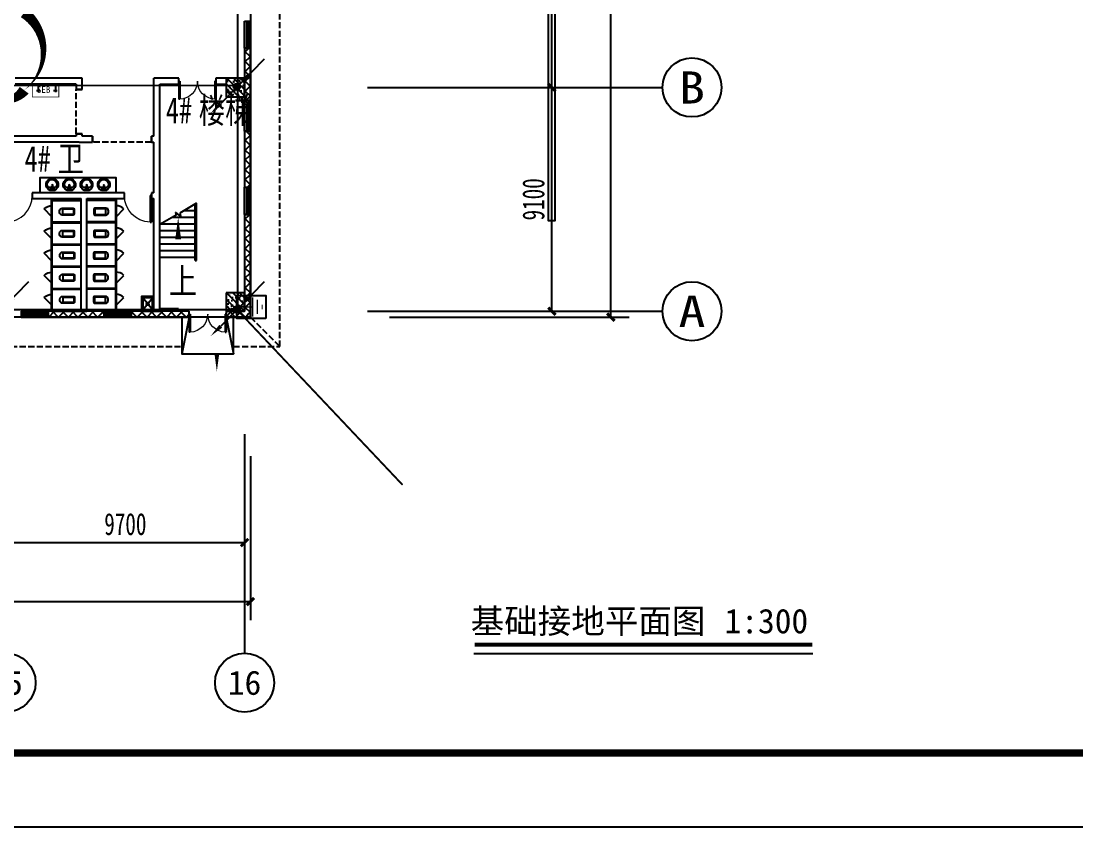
# Model space of a CAD drawing. Header units: millimetres. Extents: x -633009578 to 5705885, y -633235091 to 2571734.
# Drawn here: x 3911730 to 3954637, y 2039260 to 2072035 of the extents above; entities that cross this region are included whole.
import ezdxf
from ezdxf.enums import TextEntityAlignment as Align

# ---------------------------------------------------------------- set-up
doc = ezdxf.new("R2010")
doc.units = ezdxf.units.MM
doc.header["$LTSCALE"] = 1000
doc.header["$MEASUREMENT"] = 0
doc.linetypes.add('DASH', pattern=[0.35, 0.25, -0.1])
doc.layers.get('0').update_dxf_attribs({"color": 9})
for name, color, linetype in [('000000000000电气', 7, 'Continuous'), ('3T_WOOD', 21, 'Continuous'), ('A-COLUM(柱)', 255, 'Continuous'), ('A-DI-S(箭头)', 76, 'Continuous'), ('A-DOOR(门）', 4, 'Continuous'), ('A-F-AREA(计算)', 5, 'Continuous'), ('A-HATH(填充)', 8, 'Continuous'), ('A-LVTY(厨卫)', 8, 'Continuous'), ('A-ST-O(室外)', 54, 'Continuous'), ('A-STAR(楼梯)', 51, 'Continuous'), ('A-TEXT(房间)', 243, 'Continuous'), ('A-WALL(墙)', 255, 'Continuous'), ('A-WINDOW（窗）', 4, 'Continuous'), ('AXIS_TEXT', 7, 'Continuous'), ('C-AXIS(轴号)', 3, 'Continuous'), ('DIM_MODI', 6, 'Continuous'), ('DIM_SYMB', 3, 'Continuous'), ('PUB_TEXT', 7, 'Continuous'), ('WALL', 9, 'Continuous'), ('WIRE-接地', 4, 'Continuous'), ('电-弱电平面-箭头', 3, 'Continuous'), ('电-接地防雷-接地线', 132, 'Continuous'), ('电-桥架', 4, 'Continuous'), ('设备-箱柜', 3, 'Continuous'), ('院图签、封面151013$0$PUB_TITLE', 153, 'Continuous'), ('院图签、封面151013$0$图签文字', 4, 'Continuous')]:
    doc.layers.add(name, color=color, linetype=linetype)
doc.styles.add('_TCH', font='simhei.ttf', dxfattribs={"width": 0.75, "bigfont": 'hztxt.shx'})
doc.styles.add('_TCH_AXIS', font='simhei.ttf', dxfattribs={"bigfont": 'GBCBIG'})
doc.styles.add('_TCH_DIM', font='simhei.ttf', dxfattribs={"width": 0.8, "bigfont": 'hztxt.shx'})
doc.styles.add('_TCH_DIM_T3', font='simhei.ttf', dxfattribs={"width": 0.707, "bigfont": 'GBCBIG'})
doc.styles.add('COMPLEX', font='simhei.ttf')
doc.styles.add('ELEC-DIM', font='simhei.ttf')
doc.styles.add('IDQSTYLE', font='simhei.ttf', dxfattribs={"width": 0.707, "bigfont": 'hztxt.shx'})
doc.styles.get("Standard").update_dxf_attribs({"font": 'simhei.ttf', "bigfont": 'hztxt.shx'})
doc.styles.add('TG_LINETYPE', font='simhei.ttf', dxfattribs={"width": 0.8, "height": 3, "bigfont": 'HZTXT'})
doc.styles.add('宋', font='simhei.ttf', dxfattribs={"width": 0.8})
doc.styles.add('院图签、封面151013$0$-宋体', font='simhei.ttf', dxfattribs={"width": 0.8})
doc.linetypes.add('GDLine', pattern='A,1,-3,5.8,["|",Standard,S=4,R=-45,X=-1.407,Y=-0.7],-0.1,["|",Standard,S=4,R=-45,X=-1.407,Y=-0.7],-0.1,["|",Standard,S=4,R=-45,X=-1.407,Y=-0.7],-0.1,["|",Standard,S=4,R=-45,X=-1.407,Y=-0.7],-0.1,5.8,-3,1', length=20)
doc.linetypes.add('TG_接地', pattern='A,0.75,0,["/",TG_LINETYPE,S=0.05,R=-8.594366926962348,X=-0.1,Y=-0.045],0.65,-0.13,0.13,-0.13', length=2)
doc.dimstyles.new('_TCH_ARCH&&300', dxfattribs={"dimtxt": 892.5, "dimasz": 300, "dimexe": 750, "dimexo": 900, "dimgap": 300, "dimtad": 1, "dimdec": 0, "dimzin": 0, "dimdsep": 46, "dimtxsty": '_TCH_DIM_T3', "dimblk": 'ARCHTICK', "dimcen": 0.09, "dimclrt": 7, "dimazin": 2, "dimtfac": 1, "dimtdec": 0, "dimtix": 1, "dimtmove": 2, "dimatfit": 3, "dimfxl": 1, "dimtolj": 1, "dimtzin": 0, "dimarcsym": 0})
pattern_1 = [(45, (-1310357.920547368, -13.22285339003429), (-200.0002033111466, 200.0002033111467), []), (135, (-1310357.920547368, -13.22285339003429), (-200.0002033111467, -200.0002033111466), [])]
pattern_2 = [(45, (-1310457.920547368, -13.22285339003429), (-100.0001016555733, 100.0001016555733), []), (135, (-1310457.920547368, -13.22285339003429), (-100.0001016555733, -100.0001016555733), [])]

# ---------------------------------------------------------------- blocks, each defined once
blk = doc.blocks.new('_LV6')
for p, q in [((-139.7834388052397, -340), (-139.7834388052361, -779.6564289797607)), ((-109.7834388052433, -340), (-109.7834388052397, -769.6564289797607)), ((99.78343880523971, -300), (-99.78343880523971, -300)), ((99.78343880524335, -330), (-99.78343880524335, -330)), ((109.7834388052433, -769.6564289797607), (109.7834388052433, -340)), ((139.7834388052433, -779.6564289797607), (139.7834388052397, -340)), ((139.7834388052433, -769.6564289797607), (-139.7834388052397, -769.6564289797607)), ((-29.78343880523607, -889.6564289797607), (29.78343880524335, -889.6564289797607))]:
    blk.add_line(p, q)
for centre, radius, start, end in [((-99.78343880523971, -340), 40, 90, 180.0000000000002), ((-99.78343880524335, -340), 10, 90, 180.0000000000002), ((99.78343880523971, -340), 40, 2.398081733190338e-13, 90), ((99.78343880524335, -340), 10, 0, 90), ((-29.78343880523607, -779.6564289797607), 110, 180, 270), ((29.78343880524335, -779.6564289797607), 110, 270, 0)]:
    blk.add_arc(centre, radius, start, end)
blk = doc.blocks.new('$lvtry$00000191')
at = {"color": 0}
for p, q in [((-250, -50, 1e-08), (-39.04344047215272, -218.7652476222793, 1e-08)), ((-250, -450, 1e-08), (-39.04344047215272, -281.2347523777207, 1e-08)), ((39.04344047215272, -218.7652476222793, 1e-08), (250, -50, 1e-08)), ((39.04344047215272, -281.2347523777244, 1e-08), (250, -450, 1e-08))]:
    blk.add_line(p, q, dxfattribs=at)
at = {"color": 0, "elevation": 1e-08}
for points in [[(300, -500), (300, 0), (-300, 0), (-300, -500)], [(250, -450), (250, -50), (-250, -50), (-250, -450)]]:
    blk.add_lwpolyline(points, close=True, dxfattribs=at)
at = {"color": 0}
blk.add_circle((0, -250, 1e-08), 50, dxfattribs=at)
for p in [(0, -50, 1e-08), (0, -250, 1e-08)]:
    blk.add_point(p, dxfattribs=at)
blk = doc.blocks.new('$lvtry$00000000')
for p, q in [((0, 0), (-4.03630254219856e-14, -329.6000000000004)), ((75.7000000000007, -264.6999999999989), (-73.50000000000003, -264.6999999999989))]:
    blk.add_line(p, q)
blk.add_circle((-3.241533018567819e-14, -264.6999999999989), 16.19999999999891)
blk = doc.blocks.new('$plan$00001628')
for p, q in [((-20.3236661099927, -1.818989403545856e-12), (20.3236661099927, 0)), ((20.3236661099927, 0), (20.3236661099927, -150.0481350782702)), ((-23.39245275389476, -103.9428290335418), (-143.6423603250569, -103.9428290335418)), ((-20.3236661099927, -150.0481350782702), (-20.3236661099927, -1.818989403545856e-12)), ((20.3236661099927, -150.0481350782702), (-20.3236661099927, -150.0481350782702)), ((136.0209855338053, -103.9428290335418), (23.52693074955823, -103.9428290335418))]:
    blk.add_line(p, q)
blk.add_lwpolyline([(-96.62842091566199, 9.318928566552131, 5.110403953654916), (92.21216199610717, 9.318928566550312)], format="xyb", close=True)
for centre, radius in [((-57.16031093435413, -51.98476159802703), 26.67481176936781), ((0, -190.1098522697775), 27.77136210564822), ((57.16031093435413, -51.98476159802703), 26.67481176936781)]:
    blk.add_circle(centre, radius)
blk.add_arc((-3.810687395625791, -242.5466148261803), 196.885515440561, 135.2526700260475, 44.74732997395247)
blk = doc.blocks.new('$DorLib2D$00000002')
for p, q in [((-0.5, -5.684341886080802e-17), (-0.5000000000000007, 0.4875)), ((-0.4750000000000007, 0.4875), (-0.5000000000000007, 0.4875)), ((-0.475, -2.842170943040401e-17), (-0.4750000000000007, 0.4875)), ((0.475, -2.842170943040401e-17), (0.4750000000000007, 0.4875)), ((0.4750000000000007, 0.4875), (0.5000000000000007, 0.4875)), ((0.5, -5.684341886080802e-17), (0.5000000000000007, 0.4875)), ((-0.5, -5.684341886080802e-17), (-0.475, -2.842170943040401e-17)), ((0.5, -5.684341886080802e-17), (0.475, -2.842170943040401e-17))]:
    blk.add_line(p, q)
at = {"lineweight": 13}
for centre, start, end in [((-0.4875, -4.263256414560601e-17), 0, 88.53071641864632), ((0.4875, -4.263256414560601e-17), 91.4692835813537, 180)]:
    blk.add_arc(centre, 0.4875, start, end, dxfattribs=at)
blk = doc.blocks.new('$TCHSYS$WIN2D')
for p, q in [((-0.5, 0.5), (0.5, 0.5)), ((-0.5, 0.5), (-0.4999999999999999, -0.5)), ((0.5, 0.5), (0.4999999999999998, -0.5)), ((0.5, 0.1666666666666666), (-0.5, 0.1666666666666666)), ((0.5, -0.1666666666666667), (-0.5, -0.1666666666666667)), ((-0.4999999999999999, -0.5), (0.5, -0.5))]:
    blk.add_line(p, q)
blk = doc.blocks.new('$DorLib2D$00000114')
at = {"color": 0}
blk.add_line((0.4999999999999964, 3.552713678800501e-15), (-0.2071067811864751, 0.7071067811864857), dxfattribs=at)
blk.add_arc((0.5000000000013856, -1.154631945610163e-12), 1.000000000001696, 135, 180, dxfattribs=at)
blk = doc.blocks.new('$DorLib2D$00000001')
for p, q in [((0.45, 0.9750000000000001), (0.5000000000000002, 0.9750000000000001)), ((0.45, 0), (0.45, 0.9750000000000001)), ((0.5, 0), (0.5, 0.9750000000000001)), ((0.5, 0), (0.45, 0))]:
    blk.add_line(p, q)
at = {"lineweight": 13}
blk.add_arc((0.475, 0), 0.975, 91.4692835813538, 180, dxfattribs=at)
blk = doc.blocks.new('_ArchTick')
at = {"color": 0, "linetype": 'ByBlock', "const_width": 0.4}
blk.add_lwpolyline([(-0.5, -0.5), (0.5, 0.5)], dxfattribs=at)
blk = doc.blocks.new('*D556')
at = {"layer": 'C-AXIS(轴号)', "color": 0, "lineweight": -2, "transparency": 16777216}
for p, q in [((1261640.598288333, 1518097.113137866), (1271390.598288333, 1518097.113137866)), ((1270640.598288333, 1382017.113137866), (1270640.598288333, 1518097.113137866)), ((1261640.598288333, 1382017.113137866), (1271390.598288333, 1382017.113137866))]:
    blk.add_line(p, q, dxfattribs=at)
at = {"layer": 'Defpoints', "color": 0, "transparency": 16777216}
for p in [(1260740.598288333, 1518097.113137866), (1270640.598288333, 1518097.113137866), (1260740.598288333, 1382017.113137866)]:
    blk.add_point(p, dxfattribs=at)
at = {"layer": 'C-AXIS(轴号)', "color": 0, "linetype": 'ByBlock', "lineweight": -2, "transparency": 16777216, "xscale": 300, "yscale": 300, "zscale": 300}
for p, rotation in [((1270640.598288333, 1518097.113137866), 90), ((1270640.598288333, 1382017.113137866), 270)]:
    blk.add_blockref('_ArchTick', p, dxfattribs=dict(at, rotation=rotation))
at = {"layer": 'C-AXIS(轴号)', "color": 7, "transparency": 16777216, "insert": (1269894.348288333, 1450057.113137866), "char_height": 892.5, "attachment_point": 5, "rotation": 90, "style": '_TCH_DIM_T3'}
blk.add_mtext('\\A1;136080', dxfattribs=at)
blk = doc.blocks.new('*D558')
at = {"layer": 'C-AXIS(轴号)', "color": 0, "lineweight": -2, "transparency": 16777216}
for p, q in [((1121700.598288333, 1376357.113137866), (1121700.598288333, 1369697.293828133)), ((1255980.598288333, 1376357.113137866), (1255980.598288333, 1369697.293828133)), ((1121700.598288333, 1370447.293828133), (1255980.598288333, 1370447.293828133))]:
    blk.add_line(p, q, dxfattribs=at)
at = {"layer": 'Defpoints', "color": 0, "transparency": 16777216}
for p in [(1121700.598288333, 1377257.113137866), (1255980.598288333, 1377257.113137866), (1255980.598288333, 1370447.293828133)]:
    blk.add_point(p, dxfattribs=at)
at = {"layer": 'C-AXIS(轴号)', "color": 0, "linetype": 'ByBlock', "lineweight": -2, "transparency": 16777216, "xscale": 300, "yscale": 300, "zscale": 300, "rotation": 180}
blk.add_blockref('_ArchTick', (1121700.598288333, 1370447.293828133), dxfattribs=at)
at = {"layer": 'C-AXIS(轴号)', "color": 0, "linetype": 'ByBlock', "lineweight": -2, "transparency": 16777216, "xscale": 300, "yscale": 300, "zscale": 300}
blk.add_blockref('_ArchTick', (1255980.598288333, 1370447.293828133), dxfattribs=at)
at = {"layer": 'C-AXIS(轴号)', "color": 7, "transparency": 16777216, "insert": (1188840.598288333, 1371193.543828133), "char_height": 892.5, "attachment_point": 5, "style": '_TCH_DIM_T3'}
blk.add_mtext('\\A1;134280', dxfattribs=at)
blk = doc.blocks.new('_FZH')
h = blk.add_hatch()
h.set_pattern_fill('钢筋混凝土', color=256, scale=0.1, style=0)
h.set_pattern_definition([(45, (0, 0), (-0.1767766952966369, 0.1767766952966369), []), (50, (0, 0), (0.7172601826007535, -0.06275213498259512), [0.07500000000000001, -0.8250000000000001]), (355, (0, 0), (-0.138751333613, 0.7521921337000119), [0.06, -0.66]), (100.4514, (0.05977168000000001, -0.00522934), (0.5785093817140216, 0.6894395420609536), [0.06374019, -0.701142112]), (46.1842, (0, 0.2), (1.067241048625645, -0.1655190143290181), [0.1125, -1.2375]), (96.6356, (0.088936745, 0.186206693), (0.9346627055487033, 0.9741178709004418), [0.095610288, -1.051713]), (351.1842, (0, 0.2), (0.9346619451336272, 0.9741186009253247), [0.09000000000000001, -0.9900000000000001]), (21, (0.1, 0.15), (0.5969070521184617, -0.4026188906653388), [0.07500000000000001, -0.8250000000000001]), (326, (0.1, 0.15), (0.2433153319215824, 0.7251500450468529), [0.06, -0.66]), (71.4514, (0.149742233, 0.116448394), (0.84022262858149, 0.3225304967099524), [0.06374019, -0.701142112]), (37.50000000000001, (0, 0), (0.01215985531729062, 0.3328938538313115), [0, -0.652, 0, -0.67, 0, -0.6625000000000001]), (7.499999999999999, (0, 0), (0.2630695374421486, 0.3944117118823603), [0, -0.382, 0, -0.637, 0, -0.2525]), (-32.5, (-0.223, 0), (0.533822436172409, -0.02255487173437976), [0, -0.25, 0, -0.78, 0, -1.035]), (-42.5, (-0.323, 0), (0.5831861693423862, 0.1001049823323177), [0, -0.325, 0, -0.518, 0, -0.735])])
h.paths.add_polyline_path([(-0.5, -0.5), (0.5, -0.5), (0.5, 0.5), (-0.5, 0.5)])
blk.add_lwpolyline([(-0.5, -0.5), (0.5, -0.5), (0.5, 0.5), (-0.5, 0.5)], close=True)
blk = doc.blocks.new('*D560')
at = {"layer": 'C-AXIS(轴号)', "color": 0, "lineweight": -2, "transparency": 16777216}
for p, q in [((1261640.598288357, 1391357.113137866), (1268990.598288357, 1391357.113137866)), ((1268240.598288357, 1382257.113137866), (1268240.598288357, 1391357.113137866)), ((1261640.598288357, 1382257.113137866), (1268990.598288357, 1382257.113137866))]:
    blk.add_line(p, q, dxfattribs=at)
at = {"layer": 'Defpoints', "color": 0, "transparency": 16777216}
for p in [(1260740.598288357, 1391357.113137866), (1268240.598288357, 1391357.113137866), (1260740.598288357, 1382257.113137866)]:
    blk.add_point(p, dxfattribs=at)
at = {"layer": 'C-AXIS(轴号)', "color": 0, "linetype": 'ByBlock', "lineweight": -2, "transparency": 16777216, "xscale": 300, "yscale": 300, "zscale": 300}
for p, rotation in [((1268240.598288357, 1391357.113137866), 90), ((1268240.598288357, 1382257.113137866), 270)]:
    blk.add_blockref('_ArchTick', p, dxfattribs=dict(at, rotation=rotation))
at = {"layer": 'C-AXIS(轴号)', "color": 7, "transparency": 16777216, "insert": (1267494.348288357, 1386807.113137866), "char_height": 892.5, "attachment_point": 5, "rotation": 90, "style": '_TCH_DIM_T3'}
blk.add_mtext('\\A1;9100', dxfattribs=at)
blk = doc.blocks.new('*D561')
at = {"layer": 'C-AXIS(轴号)', "color": 0, "lineweight": -2, "transparency": 16777216}
for p, q in [((1261640.598288357, 1401057.113137866), (1268990.598288357, 1401057.113137866)), ((1268240.598288357, 1391357.113137866), (1268240.598288357, 1401057.113137866)), ((1261640.598288357, 1391357.113137866), (1268990.598288357, 1391357.113137866))]:
    blk.add_line(p, q, dxfattribs=at)
at = {"layer": 'Defpoints', "color": 0, "transparency": 16777216}
for p in [(1260740.598288357, 1401057.113137866), (1268240.598288357, 1401057.113137866), (1260740.598288357, 1391357.113137866)]:
    blk.add_point(p, dxfattribs=at)
at = {"layer": 'C-AXIS(轴号)', "color": 0, "linetype": 'ByBlock', "lineweight": -2, "transparency": 16777216, "xscale": 300, "yscale": 300, "zscale": 300}
for p, rotation in [((1268240.598288357, 1401057.113137866), 90), ((1268240.598288357, 1391357.113137866), 270)]:
    blk.add_blockref('_ArchTick', p, dxfattribs=dict(at, rotation=rotation))
at = {"layer": 'C-AXIS(轴号)', "color": 7, "transparency": 16777216, "insert": (1267494.348288357, 1396207.113137866), "char_height": 892.5, "attachment_point": 5, "rotation": 90, "style": '_TCH_DIM_T3'}
blk.add_mtext('\\A1;9700', dxfattribs=at)
blk = doc.blocks.new('_AXISO')
blk.add_circle((0, 0), 0.5)
at = {"layer": 'AXIS_TEXT', "style": 'COMPLEX', "width": 1.041666666666667}
blk.add_attdef('A', text='', height=0.56, dxfattribs=at).set_placement((-0.25, -0.28), (0.25, -0.28), align=Align.FIT)
blk = doc.blocks.new('*D604')
at = {"layer": 'C-AXIS(轴号)', "color": 0, "lineweight": -2, "transparency": 16777216}
for p, q in [((1246040.598288357, 1376357.113137866), (1246040.598288357, 1372097.293828133)), ((1255740.598288357, 1376357.113137866), (1255740.598288357, 1372097.293828133)), ((1246040.598288357, 1372847.293828133), (1255740.598288357, 1372847.293828133))]:
    blk.add_line(p, q, dxfattribs=at)
at = {"layer": 'Defpoints', "color": 0, "transparency": 16777216}
for p in [(1246040.598288357, 1377257.113137866), (1255740.598288357, 1377257.113137866), (1255740.598288357, 1372847.293828133)]:
    blk.add_point(p, dxfattribs=at)
at = {"layer": 'C-AXIS(轴号)', "color": 0, "linetype": 'ByBlock', "lineweight": -2, "transparency": 16777216, "xscale": 300, "yscale": 300, "zscale": 300, "rotation": 180}
blk.add_blockref('_ArchTick', (1246040.598288357, 1372847.293828133), dxfattribs=at)
at = {"layer": 'C-AXIS(轴号)', "color": 0, "linetype": 'ByBlock', "lineweight": -2, "transparency": 16777216, "xscale": 300, "yscale": 300, "zscale": 300}
blk.add_blockref('_ArchTick', (1255740.598288357, 1372847.293828133), dxfattribs=at)
at = {"layer": 'C-AXIS(轴号)', "color": 7, "transparency": 16777216, "insert": (1250890.598288357, 1373593.543828133), "char_height": 892.5, "attachment_point": 5, "style": '_TCH_DIM_T3'}
blk.add_mtext('\\A1;9700', dxfattribs=at)
blk = doc.blocks.new('*X25')
at = {"color": 0, "linetype": 'Continuous'}
for p, q in [((192.590110055903, 446.7242872143482), (193.9264208598343, 448.0605980182795)), ((192.6512440212146, 447.2096852483717), (193.4410228258108, 447.9994640529679)), ((192.666080612941, 446.3759937026742), (194.2747143715083, 447.9846274612416)), ((192.8122309321682, 446.0978799531896), (194.552828120993, 447.8384771420143)), ((193.0126674313866, 445.874052383696), (194.7766556904866, 447.6380406427959)), ((193.2651240367983, 445.7022449203958), (194.9484631537868, 447.3855840373842)), ((193.5780466605768, 445.5909034754624), (195.0598045987202, 447.0726614136058)), ((193.9838870800477, 445.5724798262212), (195.0782282479613, 446.6668209941349))]:
    blk.add_line(p, q, dxfattribs=at)
blk = doc.blocks.new('HC001444')
at = {"color": 0, "linetype": 'Continuous'}
for p, q in [((5.312014027897709, 5.362594416008807), (0.4698776614111466, 0.4121164681388052)), ((1.307398633798584e-12, -0.05776119327106244), (-3.105492900473507, -3.232738715067399))]:
    blk.add_line(p, q, dxfattribs=at)
for points in [[(2.301209466909763, 2.284423861441751, 0.8, 0, 0), (0.4698776614111466, 0.4121164681388052, 0, 0, 0)], [(-3.105492900473507, -3.232738715067399, 0.8, 0, 0), (-5.057392361377197, -5.119309791711203, 0, 0, 0)]]:
    blk.add_lwpolyline(points, format="xyseb", dxfattribs=at)
blk.add_circle((0, 0), 0.625, dxfattribs=at)
at = {"color": 0, "linetype": 'Continuous', "xscale": 0.5, "yscale": 0.5, "zscale": 0.5}
blk.add_blockref('*X25', (-96.91845018383214, -223.4069038532592), dxfattribs=at)
at = {"color": 0, "style": 'IDQSTYLE', "width": 0.7}
blk.add_attdef('PSFHATT', (7.312014027897709, -5.119309791711203), '', height=2.5, dxfattribs=at)
blk = doc.blocks.new('G$C63BAAC12')
at = {"layer": 'WIRE-接地', "color": 3, "linetype": 'TG_接地', "const_width": 50}
for points in [[(-975.0000000055879, 97.5), (-975.0000000055879, -97.5)], [(-780, 292.5), (-780, -292.5000000055879)], [(-585, 390), (-585, -390.0000000055879)], [(-585, 0), (0, 0)]]:
    blk.add_lwpolyline(points, dxfattribs=at)
at = {"layer": '电-弱电平面-箭头', "color": 4}
blk.add_lwpolyline([(-1128.304410128854, 472.4631390105933), (60.10514489095658, 472.4631390105933), (60.10514489095658, -472.463139009662), (-1128.304410128854, -472.463139009662)], close=True, dxfattribs=at)
blk = doc.blocks.new('HC001524')
at = {"color": 0, "linetype": 'Continuous', "const_width": 0.3}
blk.add_lwpolyline([(5, 2.5), (-5, 2.5), (-5, -2.5), (5, -2.5)], close=True, dxfattribs=at)
at = {"color": 0, "style": 'IDQSTYLE', "width": 0.7}
for tag, p in [('AF', (-1.5, -1.25)), ('PSFHATT', (7, -2.5))]:
    blk.add_attdef(tag, p, '', height=2.5, dxfattribs=at)
blk = doc.blocks.new('建筑图框_A1')
at = {"layer": '院图签、封面151013$0$PUB_TITLE'}
blk.add_lwpolyline([(0, 0), (84100, 0), (84100, 59400), (0, 59400)], close=True, dxfattribs=at)
at = {"layer": '院图签、封面151013$0$PUB_TITLE', "const_width": 100}
blk.add_lwpolyline([(2500, 1000), (83100, 1000), (83100, 58400), (2500, 58400)], close=True, dxfattribs=at)
at = {"layer": '院图签、封面151013$0$图签文字', "color": 6, "style": '院图签、封面151013$0$-宋体'}
for tag, height, width, p in [('工程主持人', 400, 0.7999999999883585, (79990.91196859907, 29505.93707200652)), ('审定', 400, 0.7999999999883585, (79990.91196859907, 28705.93707200605)), ('审核', 400, 0.7999999999883585, (79990.91196859907, 27905.93707200559)), ('专业负责人', 400, 0.7999999999883585, (79990.91196859907, 27105.93707200512)), ('校对', 400, 0.7999999999883585, (79990.91196859907, 26305.93707200466)), ('设计', 400, 0.7999999999883585, (79990.91196859907, 25505.93707200419)), ('方案设计人', 400, 0.7999999999883585, (79990.91196859907, 24706.79438478127)), ('工程编号', 300, 0.7000000000116415, (81000.00416498398, 8700.424278954277)), ('版次', 300, 0.7000000000116415, (78738.08139540046, 3005.726258059498)), ('日期', 300, 0.7000000000116415, (82038.0813954557, 3000.226258123759)), ('图号', 200, 0.7000000000116415, (82538.08139542397, 2400.075247410685)), ('比例', 300, 0.7000000000116415, (78738.08139537089, 2200.188802679535)), ('图号_X施', 300, 0.7000000000116415, (81538.08139540977, 2200.188802651362)), ('图号_总数', 200, 0.7000000000116415, (82538.08139541186, 2000.075247410219))]:
    blk.add_attdef(tag, text='', height=height, dxfattribs=dict(at, width=width)).set_placement(p, align=Align.MIDDLE_CENTER)
at = {"layer": '院图签、封面151013$0$图签文字', "color": 6, "style": '院图签、封面151013$0$-宋体', "width": 0.7}
for tag, p in [('建设单位_001', (80935.88661794258, 7446.21079580821)), ('工程名称_001', (80933.52706738078, 6045.368099178996)), ('图名_001', (79742.88288308708, 4059.656552180292))]:
    blk.add_attdef(tag, p, '', height=300, dxfattribs=at)
blk = doc.blocks.new('9-29-1')
at = {"layer": 'A-HATH(填充)'}
h = blk.add_hatch(dxfattribs=at)
h.set_pattern_fill('多孔材料', color=256, scale=100, style=0)
h.set_pattern_definition(pattern_1)
h.paths.add_polyline_path([(1255740.59828836, 1392957.11313955), (1255740.59828836, 1390677.113140059), (1255980.598288348, 1390677.113140059), (1255980.598288349, 1392957.11313955)])
h = blk.add_hatch(dxfattribs=at)
h.set_pattern_fill('多孔材料', color=256, scale=50, style=0)
h.set_pattern_definition(pattern_2)
h.paths.add_polyline_path([(1255740.598288341, 1390732.113137864), (1255740.598288341, 1390982.113137864), (1255640.598288341, 1390982.113137864), (1255640.598288341, 1390732.113137864)])
h = blk.add_hatch(dxfattribs=at)
h.set_pattern_fill('多孔材料', color=256, scale=100, style=0)
h.set_pattern_definition(pattern_1)
h.paths.add_polyline_path([(1255740.59828836, 1389577.113140059), (1255740.59828836, 1387297.11313955), (1255980.598288348, 1387297.11313955), (1255980.598288348, 1389577.113140059)])
h = blk.add_hatch(dxfattribs=at)
h.set_pattern_fill('多孔材料', color=256, scale=100, style=0)
h.set_pattern_definition(pattern_1)
h.paths.add_polyline_path([(1255980.598288348, 1382017.113137866), (1255980.598288348, 1386197.11313955), (1255740.59828836, 1386197.11313955), (1255740.598288358, 1382257.113137859)])
h = blk.add_hatch(dxfattribs=at)
h.set_pattern_fill('多孔材料', color=256, scale=100, style=0)
h.set_pattern_definition(pattern_1)
h.paths.add_polyline_path([(1247750.598288589, 1382017.113137871), (1250030.598288081, 1382017.113137871), (1250030.598288081, 1382257.113137862), (1247750.59828859, 1382257.113137862)])
h = blk.add_hatch(dxfattribs=at)
h.set_pattern_fill('多孔材料', color=256, scale=100, style=0)
h.set_pattern_definition(pattern_1)
h.paths.add_polyline_path([(1251130.598288081, 1382017.113137871), (1253490.598288589, 1382017.113137871), (1253490.59828859, 1382257.113137861), (1251130.598288081, 1382257.113137862)])
h = blk.add_hatch(dxfattribs=at)
h.set_pattern_fill('多孔材料', color=256, scale=50, style=0)
h.set_pattern_definition(pattern_2)
h.paths.add_polyline_path([(1253050.598288444, 1382357.113137845), (1252290.598288362, 1382357.113137845), (1252290.598288362, 1382257.113137845), (1253050.598288444, 1382257.113137845)])
h = blk.add_hatch(dxfattribs=at)
h.set_pattern_fill('多孔材料', color=256, scale=100, style=0)
h.set_pattern_definition(pattern_1)
h.paths.add_polyline_path([(1255740.598288358, 1382257.113137859), (1254990.598288081, 1382257.113137861), (1254990.598288081, 1382017.113137871), (1255980.598288348, 1382017.113137866)])
at = {"layer": 'A-DI-S(箭头)'}
blk.add_lwpolyline([(1254613.298215939, 1381466.875257792, 0, 0, 0), (1254613.298215939, 1379803.875257792, 0, 200, 0), (1254613.298215939, 1380553.875257792, 0, 0, 0)], format="xyseb", dxfattribs=at)
at = {"layer": 'A-F-AREA(计算)'}
blk.add_lwpolyline([(1121700.598288358, 1518097.113137865), (1255980.598288358, 1518097.113137865), (1255980.598288358, 1382017.113137865), (1121700.598288358, 1382017.113137865)], close=True, dxfattribs=at)
at = {"layer": 'A-LVTY(厨卫)'}
for p, q in [((1247890.598288238, 1385872.113137869), (1247890.598288667, 1386787.113137841)), ((1247890.598288667, 1386787.113137841), (1249090.598287091, 1386787.113137837)), ((1250530.59828858, 1386787.113138017), (1249330.59828973, 1386787.113138013)), ((1250530.598288417, 1385872.113137869), (1250530.59828858, 1386787.113138017)), ((1247920.598288121, 1385887.113137901), (1247920.598288124, 1386757.113137844)), ((1247920.598288124, 1386757.113137844), (1249090.598287091, 1386757.113137839)), ((1250500.598288037, 1386757.113137645), (1249330.59828973, 1386757.113137641)), ((1250500.598288041, 1385887.113138076), (1250500.598288037, 1386757.113137645)), ((1247890.598288238, 1384972.113137869), (1247890.598288241, 1385872.113137869)), ((1247920.598288121, 1385887.113137901), (1249090.598288352, 1385887.113137897)), ((1247920.598288117, 1384987.113137749), (1247920.598288121, 1385857.113137903)), ((1247920.598288121, 1385857.113137903), (1249090.598288352, 1385857.113137899)), ((1250500.598288041, 1385887.113138076), (1249330.598288352, 1385887.113138072)), ((1250500.598288041, 1385857.113137704), (1249330.598288352, 1385857.1131377)), ((1250500.598288044, 1384987.113137923), (1250500.598288041, 1385857.113137704)), ((1250530.598288417, 1384972.113137869), (1250530.598288414, 1385872.113137869)), ((1247890.598288238, 1384072.113137869), (1247890.598288241, 1384972.113137869)), ((1247920.598288117, 1384987.113137749), (1249090.598288352, 1384987.113137745)), ((1247920.598288113, 1384087.113137811), (1247920.598288117, 1384957.113137751)), ((1247920.598288117, 1384957.113137751), (1249090.598288352, 1384957.113137747)), ((1250500.598288044, 1384987.113137923), (1249330.598288352, 1384987.113137919)), ((1250500.598288587, 1384957.113137925), (1249330.598288352, 1384957.113137921)), ((1250500.598288591, 1384087.113137985), (1250500.598288587, 1384957.113137925)), ((1250530.598288417, 1384072.113137869), (1250530.598288414, 1384972.113137869)), ((1247890.598288234, 1383172.113137869), (1247890.598288238, 1384072.113137869)), ((1247920.598288113, 1384087.113137811), (1249090.598288352, 1384087.113137807)), ((1247920.59828811, 1383187.113137667), (1247920.598288113, 1384057.113137813)), ((1247920.598288113, 1384057.113137813), (1249090.598288352, 1384057.113137809)), ((1250500.598288591, 1384087.113137985), (1249330.598288352, 1384087.11313798)), ((1250500.598288591, 1384057.113137987), (1249330.598288352, 1384057.113137983)), ((1250500.598288594, 1383187.113137672), (1250500.598288591, 1384057.113137987)), ((1250530.598288417, 1383172.113137872), (1250530.598288414, 1384072.113137872)), ((1247890.598288106, 1382262.690530959), (1247890.598288234, 1383172.113137876)), ((1247920.59828811, 1383187.113137667), (1249090.598288352, 1383187.113137662)), ((1247920.598288109, 1383157.113138043), (1249090.598288352, 1383157.113138039)), ((1247920.598288106, 1382292.690530957), (1247920.598288109, 1383157.113138043)), ((1250500.598288594, 1383187.113137672), (1249330.598288352, 1383187.113137668)), ((1250500.598288052, 1383157.113137674), (1249330.598288352, 1383157.11313767)), ((1250500.598288056, 1382287.113137734), (1250500.598288052, 1383157.113137674)), ((1250530.598288598, 1382257.113137736), (1250530.598288414, 1383172.113137872)), ((1247890.598288106, 1382262.690530959), (1249090.598288328, 1382262.69053119)), ((1247920.598288106, 1382292.690530957), (1249090.598288328, 1382292.69053119)), ((1249090.598288328, 1382292.69053119), (1249090.598288328, 1382262.69053119)), ((1250500.598288056, 1382287.113137734), (1249330.598287902, 1382287.11313773)), ((1250530.598288598, 1382257.113137736), (1249330.598287902, 1382257.113137732))]:
    blk.add_line(p, q, dxfattribs=at)
blk.add_lwpolyline([(1250515.598288326, 1387077.113137866), (1250515.598288326, 1387677.113137882), (1247415.598288304, 1387677.113137881), (1247415.598288304, 1387077.113137866)], dxfattribs=at)
at = {"layer": 'A-ST-O(室外)', "linetype": 'DASH'}
for points in [[(1255290.59868385, 1380817.113137881), (1257180.598090286, 1380817.113137881), (1257180.60091943, 1397957.112743884)], [(1255980.598288358, 1382017.113137865), (1257180.598090286, 1380817.113137881)], [(1240640.598287759, 1380817.113137879), (1253190.597893141, 1380817.11313788)]]:
    blk.add_lwpolyline(points, dxfattribs=at)
at = {"layer": 'A-STAR(楼梯)'}
for p, q in [((1253790.598288008, 1386645.125840112), (1253101.117132558, 1386247.053709639)), ((1253274.425146793, 1386347.113138227), (1253730.598287926, 1386347.113138146)), ((1253730.598288008, 1384318.074701552), (1253730.598288003, 1386610.484823958)), ((1253790.598288008, 1384457.11313822), (1253790.59828799, 1386645.125840076)), ((1253790.598288008, 1384318.074701552), (1253790.598287996, 1386645.125840106)), ((1252962.796765202, 1386167.194408312), (1252290.598288008, 1385779.100436328)), ((1252806.77142792, 1386077.113138127), (1253730.598287926, 1386077.113138146)), ((1253136.057703468, 1386116.65372276), (1252930.012762029, 1386289.545957127)), ((1252930.012762029, 1386289.545957127), (1252962.796765202, 1386167.194408312)), ((1253101.117132558, 1386247.053709639), (1253136.057703468, 1386116.65372276)), ((1252290.598288008, 1384457.11313822), (1252290.59828799, 1385779.100436666)), ((1252290.598288008, 1385537.11313822), (1253730.598287927, 1385537.113138146)), ((1252339.117709845, 1385807.113137951), (1253730.598287927, 1385807.113138146)), ((1252290.598288008, 1385267.11313822), (1253730.598287928, 1385267.113138472)), ((1252290.598288008, 1384997.11313822), (1253730.598287928, 1384997.113138146)), ((1252290.598288008, 1384727.11313822), (1253730.598287929, 1384727.113138146)), ((1252290.598288008, 1384457.11313822), (1253533.294284378, 1384457.113138146)), ((1253533.294284378, 1384457.113138146), (1253730.59828793, 1384457.113138146)), ((1253730.598288008, 1384318.074701552), (1253790.598288008, 1384318.074701552))]:
    blk.add_line(p, q, dxfattribs=at)
for points in [[(1253190.598288407, 1382017.113137882), (1253190.597794325, 1380517.113137874), (1255290.598782666, 1380517.113137894), (1255290.598288585, 1382017.113137882)], [(1253490.598288407, 1382017.113137885), (1253190.597794325, 1380517.113170821)], [(1254990.598288585, 1382017.113137885), (1255290.598782666, 1380517.113137894)]]:
    blk.add_lwpolyline(points, dxfattribs=at)
at = {"layer": 'A-WALL(墙)'}
for p, q in [((1249130.59828824, 1391732.113137951), (1246415.598287918, 1391732.113137761)), ((1248890.598288448, 1391492.113137951), (1246415.598287918, 1391492.113137892)), ((1248890.598288448, 1391492.113137951), (1248890.598288535, 1391277.113138024)), ((1249130.598288318, 1391277.113138024), (1249130.59828824, 1391732.113137951)), ((1252050.598288334, 1389377.113137883), (1252050.598288334, 1391732.113138021)), ((1253070.598288589, 1391732.113138075), (1252050.598288334, 1391732.113138021)), ((1252290.598288357, 1389257.113137863), (1252290.59828854, 1391492.113137867)), ((1252290.59828854, 1391492.113137867), (1253070.59828859, 1391492.113137861)), ((1253070.59828859, 1391492.113137861), (1253070.598288589, 1391732.113138075)), ((1254990.598287918, 1391732.113137935), (1254570.59828859, 1391732.113138007)), ((1254570.59828859, 1391732.113138007), (1254570.598288589, 1391492.113137865)), ((1254570.598288589, 1391492.113137865), (1254990.598287918, 1391492.113137742)), ((1248890.598288535, 1391277.113138024), (1249130.598288318, 1391277.113138024)), ((1255640.598288341, 1390732.113137864), (1255640.598288341, 1390982.113137864)), ((1255640.598288341, 1390732.113137864), (1255740.598288341, 1390732.113137864)), ((1255740.598288341, 1390732.113137864), (1255740.598288341, 1390982.113137864)), ((1248890.598288449, 1389377.113137867), (1245905.598288288, 1389377.113137867)), ((1249130.598288319, 1389477.113138024), (1248890.598288536, 1389477.113138024)), ((1248890.598288536, 1389477.113138024), (1248890.598288449, 1389377.113137867)), ((1249130.598288241, 1389377.113137883), (1249130.598288319, 1389477.113138024)), ((1249550.59828859, 1389377.113137954), (1249130.598288241, 1389377.113137883)), ((1249550.598288589, 1389137.113137915), (1249550.59828859, 1389377.113137954)), ((1252050.598288334, 1389377.113137883), (1251950.598288081, 1389377.113137954)), ((1251950.598288081, 1389377.113137954), (1251950.598288081, 1389137.113137931)), ((1249010.598288357, 1389137.113137863), (1245905.598288446, 1389137.113137863)), ((1249010.598288357, 1389137.113137863), (1249550.598288589, 1389137.113137915)), ((1251950.598288081, 1389137.113137931), (1252050.598288399, 1389137.113137883)), ((1252050.598288399, 1387077.113137884), (1252050.598288399, 1389137.113137883)), ((1252290.598288357, 1386957.113137863), (1252290.598288357, 1389257.113137863)), ((1249210.598288328, 1387077.113137863), (1247105.59828859, 1387077.11313786)), ((1247105.59828859, 1387077.11313786), (1247105.598288589, 1386837.113137981)), ((1247105.598288589, 1386837.113137981), (1249090.598287091, 1386837.113137967)), ((1249090.598288328, 1386772.113137864), (1249090.598287091, 1386837.113137967)), ((1249090.598288328, 1385872.113137864), (1249090.598288328, 1386772.113137864)), ((1250850.598288081, 1387077.113137881), (1249210.598288328, 1387077.113137863)), ((1249330.598288328, 1386772.113137864), (1249330.59828973, 1386837.113137722)), ((1249330.59828973, 1386837.113137722), (1250850.598288081, 1386837.113137711)), ((1249330.598288328, 1385872.113137864), (1249330.598288328, 1386772.113137864)), ((1250850.598288081, 1386837.113137711), (1250850.598288081, 1387077.113137881)), ((1252050.598288399, 1387077.113137884), (1251950.59828859, 1387077.11313789)), ((1251950.59828859, 1387077.11313789), (1251950.598288589, 1386837.113137711)), ((1251950.598288589, 1386837.113137711), (1252050.598288319, 1386837.113137722)), ((1252050.598288362, 1382257.113137866), (1252050.598288319, 1386837.113137722)), ((1252290.598288362, 1382257.113137866), (1252290.598288357, 1386957.113137863)), ((1249090.598288328, 1384972.113137864), (1249090.598288328, 1385872.113137864)), ((1249330.598288328, 1384972.113137864), (1249330.598288328, 1385872.113137864)), ((1249090.598288328, 1384072.113137864), (1249090.598288328, 1384972.113137864)), ((1249330.598288328, 1384072.113137864), (1249330.598288328, 1384972.113137864)), ((1249090.598288328, 1383172.113137864), (1249090.598288328, 1384072.113137864)), ((1249330.598288328, 1383172.113137864), (1249330.598288328, 1384072.113137864)), ((1249090.59828844, 1382257.113137731), (1249090.598288328, 1383172.113137864)), ((1249330.598287902, 1382257.113137732), (1249330.598288328, 1383172.113137864)), ((1249090.59828844, 1382257.113137731), (1249330.598287902, 1382257.113137732)), ((1252050.598288362, 1382257.113137866), (1252290.598288362, 1382257.113137866)), ((1253050.598288444, 1382357.113137845), (1252290.598288362, 1382357.113137845)), ((1252290.598288362, 1382257.113137845), (1252290.598288362, 1382357.113137845)), ((1253050.598288444, 1382257.113137845), (1252290.598288362, 1382257.113137845)), ((1253050.598288444, 1382257.113137845), (1253050.598288444, 1382357.113137845))]:
    blk.add_line(p, q, dxfattribs=at)
at = {"layer": 'A-WINDOW（窗）', "linetype": 'DASH'}
for p, q in [((1249130.598288357, 1391277.113137866), (1248890.598288357, 1391277.113137866)), ((1248890.598288357, 1389477.113137866, 800), (1248890.598288357, 1391277.113137866, 800)), ((1248890.598288357, 1389477.113137866), (1249130.598288357, 1389477.113137866)), ((1249550.598288398, 1389377.113137863), (1249550.598288398, 1389137.113137863)), ((1251950.598288398, 1389137.113137863), (1251950.598288398, 1389377.113137863)), ((1251950.598288398, 1389137.113137863, 800), (1249550.598288398, 1389137.113137863, 800))]:
    blk.add_line(p, q, dxfattribs=at)
at = {"layer": 'C-AXIS(轴号)'}
for p, q in [((1260740.598288357, 1391357.113137866), (1272740.598288357, 1391357.113137866)), ((1260740.598288357, 1382257.113137866), (1272740.598288357, 1382257.113137866)), ((1255740.598288357, 1377257.113137866), (1255740.598288357, 1368347.293828133))]:
    blk.add_line(p, q, dxfattribs=at)
at = {"layer": 'DIM_MODI'}
blk.add_lwpolyline([(1235187.021176572, 1398297.696445105, 0, 450, 0.5), (1235187.021176572, 1395897.696445105, 0, 450, 0.5), (1235187.021176572, 1393047.696445105, 0, 450, 0.5), (1235187.021176572, 1391248.290834046, 0, 450, 0.5), (1237887.021176572, 1391248.290834046, 0, 450, 0.5), (1241487.021176572, 1391248.290834046, 0, 450, 0.5), (1245087.021176572, 1391248.290834046, 0, 450, 0.5), (1246774.624405961, 1391248.290834046, 0, 450, 0.5), (1246774.624405961, 1394398.290834046, 0, 450, 0.5), (1246774.624405961, 1397548.290834046, 0, 450, 0.5), (1246774.624405961, 1398297.696445105, 0, 450, 0.5), (1244374.624405961, 1398297.696445105, 0, 450, 0.5), (1241674.624405961, 1398297.696445105, 0, 450, 0.5), (1240174.624405961, 1398297.696445105, 0, 450, 0.5), (1238374.624405961, 1398297.696445105, 0, 450, 0.5)], format="xyseb", close=True, dxfattribs=at)
at = {"layer": 'DIM_SYMB'}
blk.add_lwpolyline([(1253040.598288008, 1384322.11313822, 0, 0, 0), (1253040.598288008, 1386077.11313822, 0, 240.0000000000001, 0), (1253040.598288008, 1385177.11313822, 0, 0, 0)], format="xyseb", dxfattribs=at)
at = {"layer": 'WALL'}
for p, q in [((1255740.59828836, 1392957.11313955), (1255740.59828836, 1390677.113140059)), ((1255980.598288349, 1392957.11313955), (1255740.59828836, 1392957.11313955)), ((1255980.598288348, 1390677.113140059), (1255980.598288349, 1392957.11313955)), ((1255740.59828836, 1390677.113140059), (1255980.598288348, 1390677.113140059)), ((1255740.59828836, 1389577.113140059), (1255740.59828836, 1387297.11313955)), ((1255980.598288348, 1389577.113140059), (1255740.59828836, 1389577.113140059)), ((1255980.598288348, 1387297.11313955), (1255980.598288348, 1389577.113140059)), ((1255740.59828836, 1387297.11313955), (1255980.598288348, 1387297.11313955)), ((1255980.598288348, 1386197.11313955), (1255740.59828836, 1386197.11313955)), ((1255740.59828836, 1386197.11313955), (1255740.598288358, 1382257.113137859)), ((1255980.598288348, 1382017.113137866), (1255980.598288348, 1386197.11313955)), ((1250030.598288081, 1382257.113137862), (1247750.59828859, 1382257.113137862)), ((1247750.59828859, 1382257.113137862), (1247750.598288589, 1382017.113137871)), ((1250030.598288081, 1382017.113137871), (1250030.598288081, 1382257.113137862)), ((1253490.59828859, 1382257.113137861), (1251130.598288081, 1382257.113137862)), ((1251130.598288081, 1382257.113137862), (1251130.598288081, 1382017.113137871)), ((1253490.598288589, 1382017.113137871), (1253490.59828859, 1382257.113137861)), ((1255740.598288358, 1382257.113137859), (1254990.598288081, 1382257.113137861)), ((1254990.598288081, 1382257.113137861), (1254990.598288081, 1382017.113137871)), ((1247750.598288589, 1382017.113137871), (1250030.598288081, 1382017.113137871)), ((1251130.598288081, 1382017.113137871), (1253490.598288589, 1382017.113137871)), ((1254990.598288081, 1382017.113137871), (1255980.598288348, 1382017.113137866))]:
    blk.add_line(p, q, dxfattribs=at)
at = {"layer": 'A-COLUM(柱)', "xscale": 750, "yscale": 750, "zscale": 750, "rotation": 270}
for p in [(1255365.598288357, 1391357.113137864), (1255365.598288357, 1382632.113137864)]:
    blk.add_blockref('_FZH', p, dxfattribs=at)
at = {"layer": 'A-DOOR(门）', "extrusion": (0, 0, -1), "rotation": 180}
for name, p, xscale, yscale, zscale in [('$DorLib2D$00000002', (-1253820.598288357, 1391612.113137874), 1500, 1500, 1500), ('$DorLib2D$00000001', (-1251400.598288357, 1386957.113137863), 1100, 1100, 1100)]:
    blk.add_blockref(name, p, dxfattribs=dict(at, xscale=xscale, yscale=yscale, zscale=zscale))
at = {"layer": 'A-DOOR(门）'}
for name, p, xscale, yscale, zscale, rotation in [('$DorLib2D$00000001', (1246555.598288423, 1386957.113137863), 1100, 1100, 1100, 180), ('$DorLib2D$00000002', (1254240.598288496, 1382137.113137864), -1500, 1500, 1500, 179.9999999999984)]:
    blk.add_blockref(name, p, dxfattribs=dict(at, xscale=xscale, yscale=yscale, zscale=zscale, rotation=rotation))
at = {"layer": 'A-LVTY(厨卫)'}
for p in [(1247345.598288358, 1391492.113137777), (1248045.598288358, 1391492.113137777)]:
    blk.add_blockref('$lvtry$00000000', p, dxfattribs=at)
at = {"layer": 'A-LVTY(厨卫)', "xscale": -1}
for name, p, rotation in [('$plan$00001628', (1247915.59828827, 1387178.901337945), 180), ('$plan$00001628', (1248615.59828827, 1387178.901337945), 180), ('$plan$00001628', (1249315.59828827, 1387178.901337945), 180), ('$plan$00001628', (1250015.59828827, 1387178.901337945), 180), ('_LV6', (1249105.599271331, 1386307.113137811), 270), ('_LV6', (1249105.599271331, 1385407.113137811), 270), ('_LV6', (1249120.599271283, 1384522.113137763), 270), ('_LV6', (1249120.599271279, 1383622.113137763), 270), ('_LV6', (1249120.599271282, 1382722.11313777), 270.0000000000001)]:
    blk.add_blockref(name, p, dxfattribs=dict(at, rotation=rotation))
at = {"layer": 'A-LVTY(厨卫)', "yscale": 450, "zscale": 100}
for p, xscale, rotation in [((1247905.598288239, 1386322.113137869), -450, 89.99999999978499), ((1250515.117553729, 1386322.113137868), 450, 270.0000000002146), ((1247905.598288239, 1385422.113137869), -450, 89.99999999978499), ((1250515.117553729, 1385422.113137868), 450, 270.0000000002146), ((1247905.598288237, 1384522.113137868), -450, 89.99999999978326), ((1250515.117553733, 1384522.113137867), 450, 270.0000000002164), ((1247905.598288233, 1383622.113137868), -450, 89.99999999978326), ((1250515.117553733, 1383622.113137871), 450, 270.0000000002164), ((1247905.598288236, 1382722.113137875), -450, 89.99999999978351), ((1250515.117553733, 1382722.113137871), 450, 270.0000000002163)]:
    blk.add_blockref('$DorLib2D$00000114', p, dxfattribs=dict(at, xscale=xscale, rotation=rotation))
at = {"layer": 'A-LVTY(厨卫)'}
for name, p, rotation in [('_LV6', (1249315.597305324, 1386307.113137811), 89.99999999999993), ('_LV6', (1249315.597305324, 1385407.113137811), 89.99999999999993), ('_LV6', (1249300.597305373, 1384522.113137763), 89.99999999999993), ('_LV6', (1249300.597305373, 1383622.113137766), 89.99999999999993), ('_LV6', (1249300.597305373, 1382722.113137766), 89.99999999999993), ('$lvtry$00000191', (1251550.598288285, 1382557.113137866, -1e-08), 90.00000000000004)]:
    blk.add_blockref(name, p, dxfattribs=dict(at, rotation=rotation))
at = {"layer": 'A-WINDOW（窗）', "extrusion": (0, 0, -1), "xscale": -1100, "yscale": 240, "zscale": 1100, "rotation": 270}
for p in [(-1255860.598288357, 1393507.113139457), (-1255860.598288357, 1390127.113140192), (-1255860.598288357, 1386747.113139455)]:
    blk.add_blockref('$TCHSYS$WIN2D', p, dxfattribs=at)
at = {"layer": 'A-WINDOW（窗）', "yscale": 240, "zscale": 1100}
for p, xscale, rotation in [((1247200.598288413, 1382137.113137864), 1100, 359.9999999999984), ((1250580.598287719, 1382137.113137864), -1100, 179.9999999999984)]:
    blk.add_blockref('$TCHSYS$WIN2D', p, dxfattribs=dict(at, xscale=xscale, rotation=rotation))
at = {"layer": 'C-AXIS(轴号)'}
ref = blk.add_blockref('_AXISO', (1273940.598288357, 1391357.113137866), dxfattribs=dict(at, xscale=2400, yscale=2400, zscale=2400))
ref.add_attrib('A', 'B', dxfattribs={"layer": 'AXIS_TEXT', "height": 1305.771382788576, "style": '_TCH_AXIS'}).set_placement((1273412.071776276, 1390704.227446472), (1274469.124800438, 1390704.227446472), align=Align.FIT)
ref = blk.add_blockref('_AXISO', (1273940.598288357, 1382257.113137866), dxfattribs=dict(at, xscale=2400, yscale=2400, zscale=2400))
ref.add_attrib('A', 'A', dxfattribs={"layer": 'AXIS_TEXT', "height": 1275.551091973698, "style": '_TCH_AXIS'}).set_placement((1273393.933534654, 1381619.337591879), (1274487.26304206, 1381619.337591879), align=Align.FIT)
ref = blk.add_blockref('_AXISO', (1246040.598288357, 1367147.293828133), dxfattribs=dict(at, xscale=2400, yscale=2400, zscale=2400))
ref.add_attrib('A', '15', dxfattribs={"layer": 'AXIS_TEXT', "height": 985.3364844150962, "style": '_TCH_AXIS'}).set_placement((1245360.24690626, 1366654.625585926), (1246720.949670453, 1366654.625585926), align=Align.FIT)
ref = blk.add_blockref('_AXISO', (1255740.598288357, 1367147.293828133), dxfattribs=dict(at, xscale=2400, yscale=2400, zscale=2400))
ref.add_attrib('A', '16', dxfattribs={"layer": 'AXIS_TEXT', "height": 985.3364844150959, "style": '_TCH_AXIS'}).set_placement((1255060.24690626, 1366654.625585926), (1256420.949670453, 1366654.625585926), align=Align.FIT)
at = {"layer": 'A-TEXT(房间)', "style": '_TCH', "width": 0.75}
for s, p in [('楼梯', (1253876.697815227, 1389904.998205644)), ('4#', (1252537.947815227, 1389904.998205644)), ('4#', (1246791.145708928, 1387934.643975129)), ('卫', (1248129.895708928, 1387934.643975129))]:
    blk.add_text(s, height=1050, dxfattribs=at).set_placement(p)
at = {"layer": 'PUB_TEXT', "style": '_TCH_DIM', "width": 0.8}
blk.add_text('上', height=1050, dxfattribs=at).set_placement((1252666.897500606, 1382957.11313822))
at = {"layer": 'C-AXIS(轴号)'}
for p1, p2, distance, picture, middle in [((1260740.598288333, 1382017.113137866), (1260740.598288333, 1518097.113137866), -9900, '*D556', (1269894.348288333, 1450057.113137866)), ((1260740.598288357, 1391357.113137866), (1260740.598288357, 1401057.113137866), -7500, '*D561', (1267494.348288357, 1396207.113137866)), ((1260740.598288357, 1382257.113137866), (1260740.598288357, 1391357.113137866), -7500, '*D560', (1267494.348288357, 1386807.113137866)), ((1121700.598288333, 1377257.113137866), (1255980.598288333, 1377257.113137866), -6809.819309732877, '*D558', (1188840.598288333, 1371193.543828133)), ((1246040.598288357, 1377257.113137866), (1255740.598288357, 1377257.113137866), -4409.819309732877, '*D604', (1250890.598288357, 1373593.543828133))]:
    dim = blk.add_aligned_dim(p1=p1, p2=p2, distance=distance, dimstyle='_TCH_ARCH&&300', dxfattribs=at)
    dim.commit()
    dim.dimension.update_dxf_attribs({"geometry": picture, "text_midpoint": middle})

msp = doc.modelspace()

# ---------------------------------------------------------------- linework, layer by layer
at = {"layer": '000000000000电气', "color": 4}
msp.add_line((3930152.392797281, 2046308.942604409), (3943930.617801879, 2046308.942604409), dxfattribs=at)
msp.add_line((3930152.392797281, 2046308.942604409), (3943930.617801879, 2046308.942604409), dxfattribs=at)
at = {"layer": '000000000000电气', "color": 4, "const_width": 172.8}
msp.add_lwpolyline([(3930182.814510982, 2046672.667763428), (3943919.307680292, 2046672.667763428), (3930182.814510982, 2046672.667763428), (3943919.307680292, 2046672.667763428), (3930182.814510982, 2046672.667763428)], dxfattribs=at)
msp.add_lwpolyline([(3930182.814510982, 2046672.667763428), (3943919.307680292, 2046672.667763428), (3930182.814510982, 2046672.667763428), (3943919.307680292, 2046672.667763428), (3930182.814510982, 2046672.667763428)], dxfattribs=at)
at = {"layer": '电-接地防雷-接地线', "linetype": 'GDLine', "ltscale": 0.1, "const_width": 75}
for points in [[(3920543.042044923, 2060295.30670059), (3920543.042044923, 2195718.503641091)], [(3787428.408622436, 2069415.624317448), (3920543.042044923, 2069415.624317448)], [(3787428.408622436, 2060295.30670059), (3920543.042044923, 2060295.30670059)], [(3920533.794035419, 2060274.684699819), (3927246.332506571, 2053171.843302772)]]:
    msp.add_lwpolyline(points, dxfattribs=at)
at = {"layer": '电-桥架', "ltscale": 0.5}
msp.add_lwpolyline([(3933436.0376185, 2137318.815420706), (3933436.037486736, 2063908.338486118), (3933186.037486736, 2063908.338486566), (3933186.0376185, 2137318.815421154)], close=True, dxfattribs=at)

# ---------------------------------------------------------------- block references
at = {"rotation": 180}
msp.add_blockref('G$C63BAAC12', (3920561.444945846, 2060407.898820642), dxfattribs=at)
at = {"layer": '3T_WOOD'}
msp.add_blockref('9-29-1', (2665079.395743424, 677977.51603476), dxfattribs=at)
at = {"layer": '电-弱电平面-箭头', "color": 4, "xscale": 210, "yscale": 210, "zscale": 210}
for p in [(3920505.455246518, 2069358.304218421), (3910909.105090042, 2060303.02348872), (3920505.455246518, 2060303.02348872)]:
    msp.add_blockref('HC001444', p, dxfattribs=at)
at = {"layer": '设备-箱柜', "xscale": 3, "yscale": 3}
msp.add_blockref('建筑图框_A1', (3734255.437121258, 2039260.231913973, 4.000000000000001e-08), dxfattribs=at)
at = {"layer": '设备-箱柜'}
ref = msp.add_blockref('HC001524', (3912728.5, 2069214.055729892), dxfattribs=dict(at, xscale=-107.52, yscale=107.52, zscale=107.52, rotation=180))
ref.add_attrib('AF', 'SEB', (3912371.687851953, 2069116.542671319), dxfattribs={"layer": '0', "color": 0, "height": 268.8, "style": 'ELEC-DIM'})

# ---------------------------------------------------------------- texts
at = {"layer": '000000000000电气', "color": 4, "style": '宋'}
for s, p in [('基础接地平面图', (3930018.397567648, 2047132.487429514)), ('1:300', (3940345.572469848, 2047132.487429514))]:
    msp.add_text(s, height=1000, dxfattribs=at).set_placement(p)

doc.saveas('drawing.dxf')
